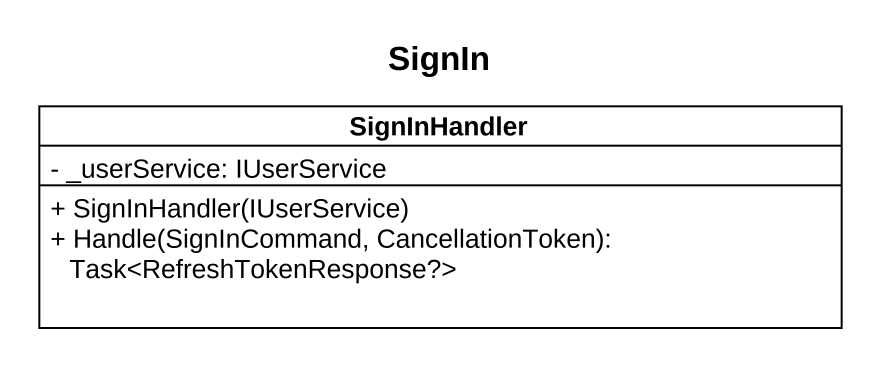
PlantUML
@startuml
title SignIn
hide circle
hide empty members
skinparam classAttributeIconSize 0
class SignInHandler {
  - _userService: IUserService
  + SignInHandler(IUserService)
  + Handle(SignInCommand, CancellationToken): Task<RefreshTokenResponse?>
}
@enduml
